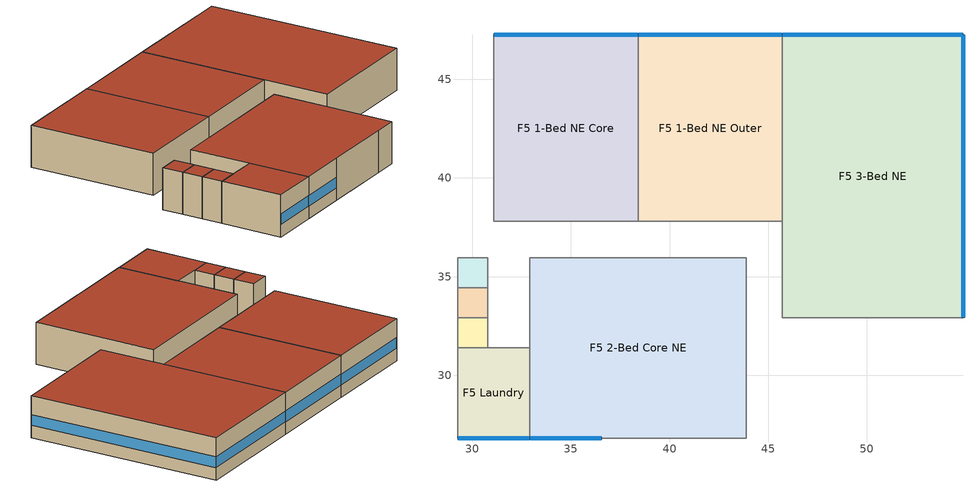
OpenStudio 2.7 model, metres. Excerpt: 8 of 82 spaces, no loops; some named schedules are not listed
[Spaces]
F5 Elevator S
 floor adiabatic (ResWoodFramedTypicalInteriorFloor): 30.78,32.92 30.78,31.39 29.26,31.39 29.26,32.92 z12.19
 wall to F5 1-Bed Core N: 29.26,32.92 29.26,31.39 z12.19:15.24
 wall to F5 Corridor: 30.78,31.39 30.78,32.92 z12.19:15.24
 wall to F5 Elevator Core: 30.78,32.92 29.26,32.92 z12.19:15.24
 wall to F5 Laundry (WoodFramedInteriorWallU099): 29.26,31.39 30.78,31.39 z12.19:15.24
 roof outside (WoodFramingAndOtherRoofU028): 30.78,31.39 30.78,32.92 29.26,32.92 29.26,31.39 z15.24
F5 Elevator N
 floor adiabatic (ResWoodFramedTypicalInteriorFloor): 30.78,35.97 30.78,34.44 29.26,34.44 29.26,35.97 z12.19
 wall to F5 1-Bed Core N: 29.26,35.97 29.26,34.44 z12.19:15.24
 wall to F5 Corridor: 30.78,34.44 30.78,35.97 29.26,35.97 z12.19:15.24
 wall to F5 Elevator Core: 29.26,34.44 30.78,34.44 z12.19:15.24
 roof outside (WoodFramingAndOtherRoofU028): 30.78,34.44 30.78,35.97 29.26,35.97 29.26,34.44 z15.24
F5 Laundry
 floor adiabatic (ResWoodFramedTypicalInteriorFloor): 32.92,31.39 32.92,26.82 29.26,26.82 29.26,31.39 z12.19
 wall outside (ResWoodWallU059): 29.26,26.82 32.92,26.82 z12.19:15.24
 wall to F5 1-Bed Core N: 29.26,31.39 29.26,26.82 z12.19:15.24
 wall to F5 2-Bed Core NE: 32.92,26.82 32.92,31.39 z12.19:15.24
 wall to F5 Corridor: 32.92,31.39 30.78,31.39 z12.19:15.24
 window (Res Fixed Window): 29.29,26.82 32.89,26.82 z13.09:13.85
 roof outside (WoodFramingAndOtherRoofU028): 32.92,26.82 32.92,31.39 29.26,31.39 29.26,26.82 z15.24
F5 Elevator Core
 floor adiabatic (ResWoodFramedTypicalInteriorFloor): 30.78,34.44 30.78,32.92 29.26,32.92 29.26,34.44 z12.19
 wall to F5 1-Bed Core N: 29.26,34.44 29.26,32.92 z12.19:15.24
 wall to F5 Corridor: 30.78,32.92 30.78,34.44 z12.19:15.24
 roof outside (WoodFramingAndOtherRoofU028): 30.78,32.92 30.78,34.44 29.26,34.44 29.26,32.92 z15.24
F5 1-Bed NE Core
 floor adiabatic (ResWoodFramedTypicalInteriorFloor): 38.4,47.24 38.4,37.8 31.09,37.8 31.09,47.24 z12.19
 wall outside (ResWoodWallU059): 38.4,47.24 31.09,47.24 z12.19:15.24
 wall to F5 1-Bed N: 31.09,47.24 31.09,37.8 z12.19:15.24
 wall to F5 1-Bed NE Outer (WoodFramedInteriorWallU099): 38.4,37.8 38.4,47.24 z12.19:15.24
 wall to F5 Corridor (WoodFramedInteriorWallU099): 31.09,37.8 38.4,37.8 z12.19:15.24
 window (Res Fixed Window): 38.38,47.24 31.11,47.24 z13.09:13.86
 roof outside (WoodFramingAndOtherRoofU028): 38.4,37.8 38.4,47.24 31.09,47.24 31.09,37.8 z15.24
F5 1-Bed NE Outer
 floor adiabatic (ResWoodFramedTypicalInteriorFloor): 45.72,47.24 45.72,37.8 38.4,37.8 38.4,47.24 z12.19
 wall outside (ResWoodWallU059): 45.72,47.24 38.4,47.24 z12.19:15.24
 wall to F5 3-Bed NE (WoodFramedInteriorWallU099): 45.72,37.8 45.72,47.24 z12.19:15.24
 wall to F5 Corridor (WoodFramedInteriorWallU099): 38.4,37.8 45.72,37.8 z12.19:15.24
 window (Res Fixed Window): 45.69,47.24 38.43,47.24 z13.09:13.86
 roof outside (WoodFramingAndOtherRoofU028): 45.72,37.8 45.72,47.24 38.4,47.24 38.4,37.8 z15.24
F5 3-Bed NE
 floor adiabatic (ResWoodFramedTypicalInteriorFloor): 54.86,47.24 54.86,32.92 45.72,32.92 45.72,47.24 z12.19
 wall outside (ResWoodWallU059): 54.86,32.92 54.86,47.24 45.72,47.24 z12.19:15.24
 wall to F5 2-Bed NE: 45.72,32.92 54.86,32.92 z12.19:15.24
 wall to F5 Corridor (WoodFramedInteriorWallU099): 45.72,37.8 45.72,32.92 z12.19:15.24
 window (Res Fixed Window): 54.86,32.94 54.86,47.22 / 54.84,47.24 45.75,47.24 z13.09:13.86
 roof outside (WoodFramingAndOtherRoofU028): 54.86,32.92 54.86,47.24 45.72,47.24 45.72,32.92 z15.24
F5 2-Bed Core NE
 floor adiabatic (ResWoodFramedTypicalInteriorFloor): 43.89,35.97 43.89,26.82 32.92,26.82 32.92,35.97 z12.19
 wall outside (ResWoodWallU059): 32.92,26.82 36.58,26.82 z12.19:15.24
 wall to F5 Corridor (WoodFramedInteriorWallU099): 42.06,26.82 43.89,26.82 43.89,35.97 32.92,35.97 32.92,31.39 z12.19:15.24
 wall to F5 Stair E (WoodFramedInteriorWallU099): 36.58,26.82 42.06,26.82 z12.19:15.24
 window (Res Fixed Window): 32.94,26.82 36.55,26.82 z13.09:13.85
 roof outside (WoodFramingAndOtherRoofU028): 43.89,26.82 43.89,35.97 32.92,35.97 32.92,26.82 z15.24
[Site]
CA_FRESNO-YOSEMITE-IAP_USA Design_Conditions: Latitude {deg}=36.78; Longitude {deg}=-119.72; Time Zone {hr}=-8; Elevation {m}=99.06
[SizingPeriod:DesignDay] Barometric Pressure {Pa}=100141; Sky Clearness=0; Rain Indicator=0; Snow Indicator=0; Day of Month=21; Daylight Saving Time Indicator=0; Dry-Bulb Temperature Range Modifier Type=DefaultMultipliers
Name | Maximum Dry-Bulb Temperature {C} | Daily Dry-Bulb Temperature Range {deltaC} | Humidity Indicating Conditions at Maximum Dry-Bulb | Wind Speed {m/s} | Wind Direction {deg} | Month | Day Type | Humidity Indicating Type | Solar Model Indicator | ASHRAE Taub | ASHRAE Taud
CA_FRESNO-YOSEMITE-IAP Ann Htg 99.6% Condns DB | -0.1 | 0 | -0.1 | 1 | 80 | 12 | WinterDesignDay | Wetbulb | ASHRAEClearSky
CA_FRESNO-YOSEMITE-IAP Ann Clg .4% Condns DB=>MWB | 39.8 | 16.2 | 21.3 | 3.7 | 300 | 7 | SummerDesignDay | Wetbulb | ASHRAETau | 0.383 | 2.374
CA_FRESNO-YOSEMITE-IAP Ann Clg .4% Condns WB=>MDB | 36.3 | 16.2 | 23 | 3.7 | 300 | 7 | SummerDesignDay | Wetbulb | ASHRAETau | 0.383 | 2.374
CA_FRESNO-YOSEMITE-IAP Ann Clg .4% Condns DP=>MDB | 29.8 | 16.2 | 18.5 | 3.7 | 300 | 7 | SummerDesignDay | Dewpoint | ASHRAETau | 0.383 | 2.374
[Site:WaterMainsTemperature]
Calculation Method=Schedule; Temperature Schedule=WaterMainCZ13
[Building]
Building 1: North Axis {deg}=0
[Material]
Name | Roughness | Thickness {m} | Conductivity {W/m-K} | Density {kg/m3} | Specific Heat {J/kg-K} | Thermal Absorptance | Solar Absorptance | Visible Absorptance
Gypsum Board - 1/2 in.; Gypsum Board - 1/2 in. 1; Gypsum Board - 1/2 in. 2 | MediumRough | 0.0127 | 0.158656 | 640.739 | 1130.436 | 0.9 | 0.7 | 0.8
Gypsum Board - 5/8 in. | Smooth | 0.016002 | 0.158656 | 640.739 | 1130.436 | 0.9 | 0.7 | 0.8
Stucco - 7/8 in. | MediumRough | 0.022352 | 0.700948 | 1855.1 | 837.36 | 0.9 | 0.7 | 0.8
Plywood - 5/8 in.; Plywood - 5/8 in. 2 | Smooth | 0.016002 | 0.11544 | 480.554 | 1884.06
Compliance Insulation R1.54; Compliance Insulation R1.54 1 | Smooth | 0.00624291 | 0.0230188 | 16.0185 | 1130.436
Building Paper - 1/16 in. | Smooth | 0.001524 | 0.288513 | 96.1108 | 1256.04
Fiberboard sheathing - 1/2 in. | Smooth | 0.0127 | 0.070614 | 399.821 | 1297.908
Roofing felt - 1/8 in. | MediumRough | 0.001524 | 1.19715 | 230.666 | 1256.04 | 0.85 | 0.92 | 0.85
Compliance Insulation R0.20 | Smooth | 0.000810768 | 0.0230188 | 16.0185 | 1130.436
Compliance Insulation R5.00 | Smooth | 0.0202692 | 0.0230188 | 16.0185 | 1130.436
Compliance Insulation R0.10 | Smooth | 0.000405384 | 0.0230188 | 16.0185 | 1130.436
Carpet - 3/4 in. 1 | Smooth | 0.01905 | 0.0455183 | 288.332 | 1381.644 | 0.9 | 0.7 | 0.8
[Material:NoMass] Roughness=Smooth
WoodFrameWall16inOC R11.25: Thermal Resistance {m2-K/W}=1.26865
WoodRoof16OCCavInsR38: Thermal Resistance {m2-K/W}=4.68171; Thermal Absorptance=0.9; Solar Absorptance=0.7; Visible Absorptance=0.8
WoodFloor16inOCCavInsR0: Thermal Resistance {m2-K/W}=0.162021
WoodFrameWall16inOCCavInsR15: Thermal Resistance {m2-K/W}=1.83612
[Construction]
ResWoodWallU059: Stucco - 7/8 in., Plywood - 5/8 in., Compliance Insulation R1.54, WoodFrameWall16inOCCavInsR15, Gypsum Board - 5/8 in.
WoodFramedInteriorWallU099: Gypsum Board - 1/2 in., WoodFrameWall16inOC R11.25, Gypsum Board - 1/2 in.
WoodFramingAndOtherRoofU028: Roofing felt - 1/8 in., Building Paper - 1/16 in., Fiberboard sheathing - 1/2 in., Compliance Insulation R1.54 1, Compliance Insulation R5.00, Compliance Insulation R0.20, Compliance Insulation R0.10, Gypsum Board - 1/2 in. 1, WoodRoof16OCCavInsR38
ResWoodFramedTypicalInteriorFloor: Gypsum Board - 1/2 in. 2, WoodFloor16inOCCavInsR0, Plywood - 5/8 in. 2, Carpet - 3/4 in. 1
Res Fixed Window: Res Fixed Window Material
[WindowMaterial:SimpleGlazingSystem]
Res Fixed Window Material: U-Factor {W/m2-K}=2.04417; Solar Heat Gain Coefficient=0.25; Visible Transmittance=0.42
[Space] Building Story=Building Story Residential Floor 5
Name | Thermal Zone | Design Specification Outdoor Air Object
F5 1-Bed NE Core; F5 1-Bed NE Outer | Thermal Zone: F5 1-Bed North | Thermal Zone: F5 1-Bed North Design Specification Outdoor Air
F5 2-Bed Core NE | Thermal Zone: F5 2-Bed Core NE-NW | Thermal Zone: F5 2-Bed Core NE-NW Design Specification Outdoor Air
F5 3-Bed NE | Thermal Zone: F5 3-Bed NE | Thermal Zone: F5 3-Bed NE Design Specification Outdoor Air
F5 Elevator Core; F5 Elevator N; F5 Elevator S; F5 Laundry | Thermal Zone: F5 Corridor | Thermal Zone: F5 Corridor Design Specification Outdoor Air
[ThermalZone] Multiplier=1; Use Ideal Air Loads=No
Name | Thermostat
Thermal Zone: F5 1-Bed North | Thermal Zone: F5 1-Bed North Thermostat
Thermal Zone: F5 2-Bed Core NE-NW | Thermal Zone: F5 2-Bed Core NE-NW Thermostat
Thermal Zone: F5 3-Bed NE | Thermal Zone: F5 3-Bed NE Thermostat
Thermal Zone: F5 Corridor | Thermal Zone: F5 Corridor Thermostat
[BuildingStory]
Building Story Residential Floor 5
[People:Definition] Number of People Calculation Method=People/Area; Fraction Radiant=0.3
Name | People per Space Floor Area {person/m2} | Sensible Heat Fraction
F5 1-Bed NE Core People Definition; F5 1-Bed NE Outer People Definition | 0.0289352 | 0.6125
F5 2-Bed Core NE People Definition | 0.0298998 | 0.6125
F5 3-Bed NE People Definition | 0.0305359 | 0.6125
F5 Elevator Core People Definition; F5 Elevator N People Definition; F5 Elevator S People Definition | 0.0161459 | 0.5
F5 Laundry People Definition | 0.0538196 | 0.5
[People] Multiplier=1
Name | People Definition | Space or SpaceType | Number of People Schedule | Activity Level Schedule
F5 1-Bed NE Core People | F5 1-Bed NE Core People Definition | F5 1-Bed NE Core | ResidentialLivingOccupancy | F5 1-Bed NE Core People Activity Level
F5 1-Bed NE Outer People | F5 1-Bed NE Outer People Definition | F5 1-Bed NE Outer | ResidentialLivingOccupancy | F5 1-Bed NE Outer People Activity Level
F5 2-Bed Core NE People | F5 2-Bed Core NE People Definition | F5 2-Bed Core NE | ResidentialLivingOccupancy | F5 2-Bed Core NE People Activity Level
F5 3-Bed NE People | F5 3-Bed NE People Definition | F5 3-Bed NE | ResidentialLivingOccupancy | F5 3-Bed NE People Activity Level
F5 Elevator Core People | F5 Elevator Core People Definition | F5 Elevator Core | OfficeOccupancy | F5 Elevator Core People Activity Level
F5 Elevator N People | F5 Elevator N People Definition | F5 Elevator N | OfficeOccupancy | F5 Elevator N People Activity Level
F5 Elevator S People | F5 Elevator S People Definition | F5 Elevator S | OfficeOccupancy | F5 Elevator S People Activity Level
F5 Laundry People | F5 Laundry People Definition | F5 Laundry | OfficeOccupancy | F5 Laundry People Activity Level
[SpaceInfiltration:DesignFlowRate] Temperature Term Coefficient=0; Velocity Squared Term Coefficient=0
Name | Space or SpaceType | Schedule | Design Flow Rate Calculation Method | Flow per Exterior Surface Area {m3/s-m2} | Constant Term Coefficient | Velocity Term Coefficient | Design Flow Rate {m3/s}
F5 1-Bed NE Core Space Infiltration Design Flow Rate 1 | F5 1-Bed NE Core | ResidentialLivingInfiltration | Flow/ExteriorWallArea | 0.000227584 | 0 | 0.224052
F5 1-Bed NE Core Space Infiltration Design Flow Rate 2 | F5 1-Bed NE Core | ResidentialLivingHVACAvail | Flow/Space |  | 1 | 0 | 0.0176131
F5 1-Bed NE Outer Space Infiltration Design Flow Rate 1 | F5 1-Bed NE Outer | ResidentialLivingInfiltration | Flow/ExteriorWallArea | 0.000227584 | 0 | 0.224052
F5 1-Bed NE Outer Space Infiltration Design Flow Rate 2 | F5 1-Bed NE Outer | ResidentialLivingHVACAvail | Flow/Space |  | 1 | 0 | 0.0176131
F5 2-Bed Core NE Space Infiltration Design Flow Rate 1 | F5 2-Bed Core NE | ResidentialLivingInfiltration | Flow/ExteriorWallArea | 0.000227584 | 0 | 0.224052
F5 2-Bed Core NE Space Infiltration Design Flow Rate 2 | F5 2-Bed Core NE | ResidentialLivingHVACAvail | Flow/Space |  | 1 | 0 | 0.0259099
F5 3-Bed NE Space Infiltration Design Flow Rate 1 | F5 3-Bed NE | ResidentialLivingInfiltration | Flow/ExteriorWallArea | 0.000227584 | 0 | 0.224052
F5 3-Bed NE Space Infiltration Design Flow Rate 2 | F5 3-Bed NE | ResidentialLivingHVACAvail | Flow/Space |  | 1 | 0 | 0.0341218
F5 Elevator Core Space Infiltration Design Flow Rate 1 | F5 Elevator Core | On | Flow/ExteriorWallArea | 0.000227584 | 0 | 0.224052
F5 Elevator N Space Infiltration Design Flow Rate 1 | F5 Elevator N | On | Flow/ExteriorWallArea | 0.000227584 | 0 | 0.224052
F5 Elevator S Space Infiltration Design Flow Rate 1 | F5 Elevator S | On | Flow/ExteriorWallArea | 0.000227584 | 0 | 0.224052
F5 Laundry Space Infiltration Design Flow Rate 1 | F5 Laundry | On | Flow/ExteriorWallArea | 0.000227584 | 0 | 0.224052
[Lights:Definition] Design Level Calculation Method=Watts/Area; Fraction Radiant=0.58; Return Air Fraction=0
Name | Watts per Space Floor Area {W/m2}
F5 1-Bed NE Core Non-Regulated Lights Definition; F5 1-Bed NE Outer Non-Regulated Lights Definition; F5 2-Bed Core NE Non-Regulated Lights Definition; F5 3-Bed NE Non-Regulated Lights Definition | 5.38196
F5 Elevator Core Regulated Lights Definition; F5 Elevator N Regulated Lights Definition; F5 Elevator S Regulated Lights Definition | 4.30556
F5 Laundry Regulated Lights Definition | 4.84376
[Lights] Fraction Replaceable=1
Name | Lights Definition | Space or SpaceType | Schedule
F5 1-Bed NE Core Non-Regulated Lights | F5 1-Bed NE Core Non-Regulated Lights Definition | F5 1-Bed NE Core | ResidentialLivingLights
F5 1-Bed NE Outer Non-Regulated Lights | F5 1-Bed NE Outer Non-Regulated Lights Definition | F5 1-Bed NE Outer | ResidentialLivingLights
F5 2-Bed Core NE Non-Regulated Lights | F5 2-Bed Core NE Non-Regulated Lights Definition | F5 2-Bed Core NE | ResidentialLivingLights
F5 3-Bed NE Non-Regulated Lights | F5 3-Bed NE Non-Regulated Lights Definition | F5 3-Bed NE | ResidentialLivingLights
F5 Elevator Core Regulated Lights | F5 Elevator Core Regulated Lights Definition | F5 Elevator Core | OfficeLights
F5 Elevator N Regulated Lights | F5 Elevator N Regulated Lights Definition | F5 Elevator N | OfficeLights
F5 Elevator S Regulated Lights | F5 Elevator S Regulated Lights Definition | F5 Elevator S | OfficeLights
F5 Laundry Regulated Lights | F5 Laundry Regulated Lights Definition | F5 Laundry | OfficeLights
[ElectricEquipment:Definition] Design Level Calculation Method=Watts/Area; Fraction Latent=0; Fraction Radiant=0.2; Fraction Lost=0
Name | Watts per Space Floor Area {W/m2}
F5 1-Bed NE Core Recepticle Loads Definition; F5 1-Bed NE Outer Recepticle Loads Definition; F5 2-Bed Core NE Recepticle Loads Definition; F5 3-Bed NE Recepticle Loads Definition | 5.38196
F5 Elevator Core Recepticle Loads Definition; F5 Elevator N Recepticle Loads Definition; F5 Elevator S Recepticle Loads Definition; F5 Laundry Recepticle Loads Definition | 32.2917
[ElectricEquipment]
Name | Electric Equipment Definition | Space or SpaceType | Schedule
F5 1-Bed NE Core Recepticle Loads | F5 1-Bed NE Core Recepticle Loads Definition | F5 1-Bed NE Core | ResidentialLivingReceptacle
F5 1-Bed NE Outer Recepticle Loads | F5 1-Bed NE Outer Recepticle Loads Definition | F5 1-Bed NE Outer | ResidentialLivingReceptacle
F5 2-Bed Core NE Recepticle Loads | F5 2-Bed Core NE Recepticle Loads Definition | F5 2-Bed Core NE | ResidentialLivingReceptacle
F5 3-Bed NE Recepticle Loads | F5 3-Bed NE Recepticle Loads Definition | F5 3-Bed NE | ResidentialLivingReceptacle
F5 Elevator Core Recepticle Loads | F5 Elevator Core Recepticle Loads Definition | F5 Elevator Core | OfficeReceptacle
F5 Elevator N Recepticle Loads | F5 Elevator N Recepticle Loads Definition | F5 Elevator N | OfficeReceptacle
F5 Elevator S Recepticle Loads | F5 Elevator S Recepticle Loads Definition | F5 Elevator S | OfficeReceptacle
F5 Laundry Recepticle Loads | F5 Laundry Recepticle Loads Definition | F5 Laundry | OfficeReceptacle
[GasEquipment:Definition] Design Level Calculation Method=Watts/Area; Fraction Latent=0; Fraction Radiant=0.15; Fraction Lost=0.85
Name | Watts per Space Floor Area {W/m2}
F5 1-Bed NE Core Gas Equipment Loads Definition; F5 1-Bed NE Outer Gas Equipment Loads Definition; F5 2-Bed Core NE Gas Equipment Loads Definition; F5 3-Bed NE Gas Equipment Loads Definition | 2.15269
F5 Laundry Gas Equipment Loads Definition | 2.36796
[GasEquipment]
Name | Gas Equipment Definition | Space or SpaceType | Schedule
F5 1-Bed NE Core Gas Equipment Loads | F5 1-Bed NE Core Gas Equipment Loads Definition | F5 1-Bed NE Core | ResidentialLivingGasEquip
F5 1-Bed NE Outer Gas Equipment Loads | F5 1-Bed NE Outer Gas Equipment Loads Definition | F5 1-Bed NE Outer | ResidentialLivingGasEquip
F5 2-Bed Core NE Gas Equipment Loads | F5 2-Bed Core NE Gas Equipment Loads Definition | F5 2-Bed Core NE | ResidentialLivingGasEquip
F5 3-Bed NE Gas Equipment Loads | F5 3-Bed NE Gas Equipment Loads Definition | F5 3-Bed NE | ResidentialLivingGasEquip
F5 Laundry Gas Equipment Loads | F5 Laundry Gas Equipment Loads Definition | F5 Laundry | OfficeGasEquip
[ThermostatSetpoint:DualSetpoint]
Name | Heating Setpoint Temperature Schedule | Cooling Setpoint Temperature Schedule
Thermal Zone: F5 1-Bed North Thermostat; Thermal Zone: F5 2-Bed Core NE-NW Thermostat; Thermal Zone: F5 3-Bed NE Thermostat | ResidentialLivingHtgSetpt | ResidentialLivingClgSetpt
Thermal Zone: F5 Corridor Thermostat | OfficeHtgSetpt | OfficeClgSetpt
[DesignSpecification:OutdoorAir] Outdoor Air Method=Maximum; Outdoor Air Flow per Person {m3/s-person}=0
Name | Outdoor Air Flow per Floor Area {m3/s-m2}
Thermal Zone: F5 1-Bed North Design Specification Outdoor Air; Thermal Zone: F5 2-Bed Core NE-NW Design Specification Outdoor Air; Thermal Zone: F5 3-Bed NE Design Specification Outdoor Air | 0
Thermal Zone: F5 Corridor Design Specification Outdoor Air | 0.000741294
[Schedule:Day]
Schedule:Day #94; Schedule:Day #95; Schedule:Day #98; Schedule:Day #106: 24, 0, 117.228
Schedule:Day #109; Schedule:Day #111; Schedule:Day #113; Schedule:Day #115: 24, 0, 146.536
[Schedule:Week]
ResidentialLivingOccupancyWk: ResidentialLivingOccupancySun, ResidentialLivingOccupancyWD, ResidentialLivingOccupancyWD, ResidentialLivingOccupancyWD, ResidentialLivingOccupancyWD, ResidentialLivingOccupancyWD, ResidentialLivingOccupancySat, ResidentialLivingOccupancySun, OnDay, OffDay, ResidentialLivingOccupancySun, ResidentialLivingOccupancySun
OfficeOccupancyWk: OfficeOccupancySun, OfficeOccupancyWD, OfficeOccupancyWD, OfficeOccupancyWD, OfficeOccupancyWD, OfficeOccupancyWD, OfficeOccupancySat, OfficeOccupancySun, OnDay, OffDay, OfficeOccupancySun, OfficeOccupancySun
ResidentialLivingHVACAvailWk: ResidentialLivingHVACAvailSun, ResidentialLivingHVACAvailWD, ResidentialLivingHVACAvailWD, ResidentialLivingHVACAvailWD, ResidentialLivingHVACAvailWD, ResidentialLivingHVACAvailWD, ResidentialLivingHVACAvailSat, ResidentialLivingHVACAvailSun, AllOnHVACAvailDay, AllOnHVACAvailDay, ResidentialLivingHVACAvailSun, ResidentialLivingHVACAvailSun
ResidentialLivingReceptacleWk: ResidentialLivingReceptacleSun, ResidentialLivingReceptacleWD, ResidentialLivingReceptacleWD, ResidentialLivingReceptacleWD, ResidentialLivingReceptacleWD, ResidentialLivingReceptacleWD, ResidentialLivingReceptacleSat, ResidentialLivingReceptacleSun, OnDay, OffDay, ResidentialLivingReceptacleSun, ResidentialLivingReceptacleSun
OfficeReceptacleWk: OfficeReceptacleSun, OfficeReceptacleWD, OfficeReceptacleWD, OfficeReceptacleWD, OfficeReceptacleWD, OfficeReceptacleWD, OfficeReceptacleSat, OfficeReceptacleSun, OnDay, OffDay, OfficeReceptacleSun, OfficeReceptacleSun
ResidentialLivingGasEquipWk: ResidentialLivingGasEquipSun, ResidentialLivingGasEquipWD, ResidentialLivingGasEquipWD, ResidentialLivingGasEquipWD, ResidentialLivingGasEquipWD, ResidentialLivingGasEquipWD, ResidentialLivingGasEquipSat, ResidentialLivingGasEquipSun, OnDay, OffDay, ResidentialLivingGasEquipSun, ResidentialLivingGasEquipSun
OfficeGasEquipWk: OfficeGasEquipSun, OfficeGasEquipWD, OfficeGasEquipWD, OfficeGasEquipWD, OfficeGasEquipWD, OfficeGasEquipWD, OfficeGasEquipSat, OfficeGasEquipSun, OnDay, OffDay, OfficeGasEquipSun, OfficeGasEquipSun
OnWk: OnDay, OnDay, OnDay, OnDay, OnDay, OnDay, OnDay, OnDay, OnDay, OnDay, OnDay, OnDay
ResidentialLivingInfiltrationWk: ResidentialLivingInfiltrationSun, ResidentialLivingInfiltrationWD, ResidentialLivingInfiltrationWD, ResidentialLivingInfiltrationWD, ResidentialLivingInfiltrationWD, ResidentialLivingInfiltrationWD, ResidentialLivingInfiltrationSat, ResidentialLivingInfiltrationSun, ResidentialLivingInfiltrationWD, ResidentialLivingInfiltrationWD, ResidentialLivingInfiltrationSun, ResidentialLivingInfiltrationSun
ResidentialLivingLightsWk: ResidentialLivingLightsSun, ResidentialLivingLightsWD, ResidentialLivingLightsWD, ResidentialLivingLightsWD, ResidentialLivingLightsWD, ResidentialLivingLightsWD, ResidentialLivingLightsSat, ResidentialLivingLightsSun, OnDay, OffDay, ResidentialLivingLightsSun, ResidentialLivingLightsSun
OfficeLightsWk: OfficeLightsSun, OfficeLightsWD, OfficeLightsWD, OfficeLightsWD, OfficeLightsWD, OfficeLightsWD, OfficeLightsSat, OfficeLightsSun, OnDay, OffDay, OfficeLightsSun, OfficeLightsSun
ResidentialLivingClgSetptWk: ResidentialLivingClgSetptSun, ResidentialLivingClgSetptWD, ResidentialLivingClgSetptWD, ResidentialLivingClgSetptWD, ResidentialLivingClgSetptWD, ResidentialLivingClgSetptWD, ResidentialLivingClgSetptSat, ResidentialLivingClgSetptSun, ResidentialLivingClgSetptWD, ResidentialLivingClgSetptWD, ResidentialLivingClgSetptSun, ResidentialLivingClgSetptSun
ResidentialLivingHtgSetptWk: ResidentialLivingHtgSetptSun, ResidentialLivingHtgSetptWD, ResidentialLivingHtgSetptWD, ResidentialLivingHtgSetptWD, ResidentialLivingHtgSetptWD, ResidentialLivingHtgSetptWD, ResidentialLivingHtgSetptSat, ResidentialLivingHtgSetptSun, ResidentialLivingHtgSetptWD, ResidentialLivingHtgSetptWD, ResidentialLivingHtgSetptSun, ResidentialLivingHtgSetptSun
[Schedule:Year]
WaterMainCZ13: 1, 31, WaterMainCZ13JanWk, 2, 28, WaterMainCZ13FebWk, 3, 31, WaterMainCZ13MarWk, 4, 30, WaterMainCZ13AprWk, 5, 31, WaterMainCZ13MayWk, 6, 30, WaterMainCZ13JunWk, 7, 31, WaterMainCZ13JulWk, 8, 31, WaterMainCZ13AugWk, 9, 30, WaterMainCZ13SepWk, 10, 31, WaterMainCZ13OctWk, 11, 30, WaterMainCZ13NovWk, 12, 31, WaterMainCZ13DecWk
ResidentialLivingOccupancy: 12, 31, ResidentialLivingOccupancyWk
OfficeOccupancy: 12, 31, OfficeOccupancyWk
ResidentialLivingHVACAvail: 12, 31, ResidentialLivingHVACAvailWk
ResidentialLivingReceptacle: 12, 31, ResidentialLivingReceptacleWk
OfficeReceptacle: 12, 31, OfficeReceptacleWk
ResidentialLivingGasEquip: 12, 31, ResidentialLivingGasEquipWk
OfficeGasEquip: 12, 31, OfficeGasEquipWk
On: 12, 31, OnWk
ResidentialLivingInfiltration: 12, 31, ResidentialLivingInfiltrationWk
ResidentialLivingLights: 12, 31, ResidentialLivingLightsWk
OfficeLights: 12, 31, OfficeLightsWk
ResidentialLivingClgSetpt: 12, 31, ResidentialLivingClgSetptWk
OfficeClgSetpt: 12, 31, OfficeClgSetptWk
ResidentialLivingHtgSetpt: 12, 31, ResidentialLivingHtgSetptWk
OfficeHtgSetpt: 12, 31, OfficeHtgSetptWk
[Schedule:Ruleset]
Name | Default Day Schedule
F5 1-Bed NE Core People Activity Level | Schedule:Day #94
F5 1-Bed NE Outer People Activity Level | Schedule:Day #95
F5 2-Bed Core NE People Activity Level | Schedule:Day #98
F5 3-Bed NE People Activity Level | Schedule:Day #106
F5 Elevator Core People Activity Level | Schedule:Day #109
F5 Elevator N People Activity Level | Schedule:Day #111
F5 Elevator S People Activity Level | Schedule:Day #113
F5 Laundry People Activity Level | Schedule:Day #115
